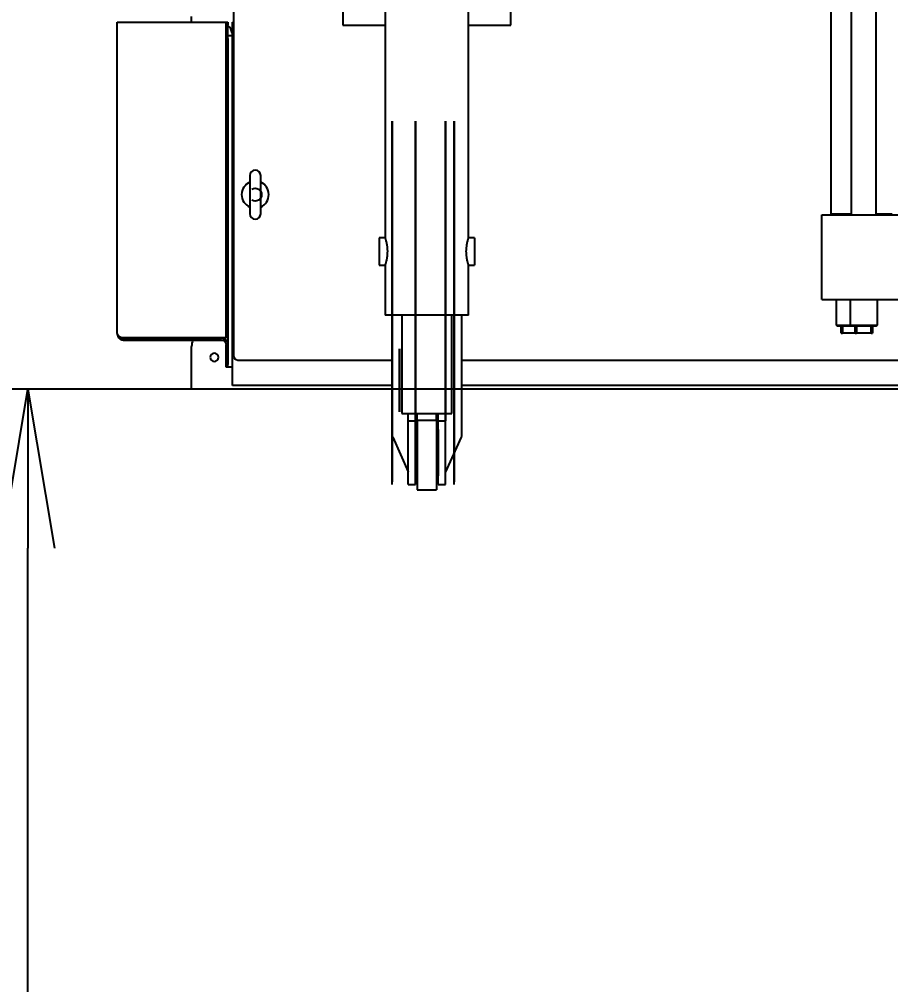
# Model space of a CAD drawing. Header units: millimetres. Extents: x 10462777 to 22643323, y 453826 to 1389191.
# Drawn here: x 11281124 to 11282084, y 578704 to 579766 of the extents above; entities that cross this region are included whole.
import ezdxf

# ---------------------------------------------------------------- set-up
doc = ezdxf.new("R2010")
doc.units = ezdxf.units.MM
doc.header["$LTSCALE"] = 200
doc.header["$MEASUREMENT"] = 0
doc.header["$PDMODE"] = 35
doc.header["$PDSIZE"] = -5
doc.linetypes.add('CENTER', pattern=[2, 1.25, -0.25, 0.25, -0.25])
doc.layers.get('0').update_dxf_attribs({"linetype": 'CONTINUOUS'})
doc.layers.get('DEFPOINTS').update_dxf_attribs({"linetype": 'CONTINUOUS'})
doc.layers.add('2', color=2, linetype='CONTINUOUS')
doc.layers.add('5', color=4, linetype='CONTINUOUS')
doc.styles.get("Standard").update_dxf_attribs({"font": 'SYMBOL'})
doc.dimstyles.new('DS ROBOTEC', dxfattribs={"dimscale": 0, "dimtxt": 2.5, "dimasz": 2.5, "dimexe": 0.3, "dimexo": 0.3, "dimgap": 0.5, "dimtad": 1, "dimzin": 9, "dimdsep": 46, "dimtxsty": 'Standard', "dimblk": 'OPEN', "dimcen": 0, "dimclrd": 4, "dimclre": 4, "dimclrt": 110, "dimazin": 2, "dimtm": 1.5, "dimtfac": 1, "dimtmove": 0, "dimatfit": 3, "dimldrblk": 'OPEN', "dimfxl": 1, "dimtfill": 1, "dimtolj": 1, "dimlwd": -1, "dimlwe": -1, "dimarcsym": 0})

# ---------------------------------------------------------------- blocks, each defined once
blk = doc.blocks.new('_OPEN')
at = {"color": 0, "linetype": 'ByBlock'}
for p, q in [((-1, 0.1667), (0, 0)), ((0, 0), (-1, -0.1667)), ((0, 0), (-1, 0))]:
    blk.add_line(p, q, dxfattribs=at)
blk = doc.blocks.new('*D247')
at = {"color": 4, "ltscale": 10, "transparency": 16777216}
for p, q in [((11282015.7, 579359.3), (11281112.6, 579359.3)), ((11281133.6, 578534.3), (11281133.6, 579184.3)), ((11282015.7, 578359.3), (11281112.6, 578359.3))]:
    blk.add_line(p, q, dxfattribs=at)
at = {"layer": 'DEFPOINTS', "color": 0, "ltscale": 10, "transparency": 16777216}
for p in [(11281133.6, 579359.3), (11282036.7, 579359.3), (11282036.7, 578359.3)]:
    blk.add_point(p, dxfattribs=at)
at = {"color": 4, "ltscale": 10, "transparency": 16777216, "xscale": 175, "yscale": 175, "zscale": 175}
for p, rotation in [((11281133.6, 579359.3), 90), ((11281133.6, 578359.3), 270)]:
    blk.add_blockref('_OPEN', p, dxfattribs=dict(at, rotation=rotation))
at = {"color": 110, "ltscale": 10, "transparency": 16777216, "insert": (11280974.4, 578859.3), "char_height": 175, "attachment_point": 5, "rotation": 90, "bg_fill": 3, "box_fill_scale": 1.25, "bg_fill_color": 256, "bg_fill_true_color": 13158600, "bg_fill_transparency": 0}
blk.add_mtext('\\A1;1000', dxfattribs=at)

msp = doc.modelspace()

# ---------------------------------------------------------------- linework, layer by layer
at = {"layer": '2', "color": 252, "linetype": 'Continuous'}
for p, q in [((11282017.87101, 580469.89861, 0), (11282017.87101, 579552.13557, 0)), ((11281480.36337, 580449.74051, 0), (11281480.36337, 579759.73852, 0)), ((11281665.366, 579759.73852, 0), (11281665.366, 580449.74051, 0)), ((11281359.86716, 579801.37238, 0), (11281359.86716, 579396.36663, 0)), ((11281313.8665, 579763.37184, 0), (11281313.8665, 579769.37193, 0)), ((11281231.86534, 579420.36697, 0), (11281231.86534, 579763.37184, 0)), ((11281231.86534, 579763.37184, 0), (11281238.86544, 579763.37184, 0)), ((11281238.86544, 579763.37184, 0), (11281346.86697, 579763.37184, 0)), ((11281346.86697, 579763.37184, 0), (11281351.86704, 579763.37184, 0)), ((11281351.86704, 579763.37184, 0), (11281353.86707, 579763.37184, 0)), ((11281351.86704, 579760.3718, 0), (11281351.86704, 579763.37184, 0)), ((11281351.86704, 579419.07406, 0), (11281351.86704, 579760.3718, 0)), ((11281353.86707, 579763.37184, 0), (11281353.86707, 579760.3718, 0)), ((11281353.86707, 579419.07406, 0), (11281353.86707, 579760.3718, 0)), ((11281480.36337, 579759.73852, 0), (11281526.86604, 579759.73852, 0)), ((11281618.87407, 579759.73852, 0), (11281665.366, 579759.73852, 0)), ((11281353.86707, 579748.37163, 0), (11281358.86714, 579748.37163, 0)), ((11281353.86707, 579745.37158, 0), (11281353.86707, 579386.36649, 0)), ((11282007.87086, 579458.13423, 0), (11282007.87086, 579551.13556, 0)), ((11282007.87086, 579551.13556, 0), (11282207.8737, 579551.13556, 0)), ((11282017.87101, 579552.13557, 0), (11282018.87102, 579551.13556, 0)), ((11282017.87101, 579552.13557, 0), (11282040.35094, 579552.13557, 0)), ((11282067.89061, 579552.13557, 0), (11282085.38909, 579552.13557, 0)), ((11282007.87086, 579458.13423, 0), (11282207.8737, 579458.13423, 0)), ((11281534.86414, 579440.8837, 0), (11281534.86414, 579307.28433, 0)), ((11281610.86522, 579440.8837, 0), (11281610.86522, 579307.28433, 0)), ((11281238.86544, 579416.07401, 0), (11281346.86697, 579416.07401, 0)), ((11281238.86544, 579415.3669, 0), (11281346.86697, 579415.3669, 0)), ((11281313.8665, 579416.07529, 0), (11281313.8665, 579415.37225, 0)), ((11281346.86697, 579416.07401, 0), (11281351.86704, 579416.07401, 0)), ((11281351.86704, 579416.07401, 0), (11281351.86704, 579419.07406, 0)), ((11281353.86707, 579416.07401, 0), (11281351.86704, 579416.07401, 0)), ((11281238.86544, 579413.36687, 0), (11281346.86697, 579413.36687, 0)), ((11281313.8665, 579365.36619, 0), (11281313.8665, 579406.08249, 0)), ((11281351.86704, 579386.36649, 0), (11281351.86704, 579408.3668, 0)), ((11281351.86704, 579383.36644, 0), (11281351.86704, 579386.36649, 0)), ((11281353.86707, 579383.36644, 0), (11281351.86704, 579383.36644, 0)), ((11281353.86707, 579383.36644, 0), (11281353.86707, 579386.36649, 0)), ((11281358.86714, 579383.36644, 0), (11281353.86707, 579383.36644, 0)), ((11281364.86723, 579391.36656, 0), (11281534.87364, 579391.36656, 0)), ((11281610.87897, 579391.36656, 0), (11282604.87709, 579391.36656, 0)), ((11281313.8665, 579359.3661, 0), (11281313.8665, 579365.36619, 0)), ((11281534.87964, 579359.3661, 0), (11281313.8665, 579359.3661, 0)), ((11282604.86547, 579359.3661, 0), (11281610.87775, 579359.3661, 0)), ((11281552.32603, 579324.43234, 0), (11281552.32603, 579332.43221, 0)), ((11281560.32614, 579324.43234, 0), (11281560.32614, 579332.43221, 0)), ((11281585.40323, 579324.43234, 0), (11281585.40323, 579332.43221, 0)), ((11281593.40334, 579324.43234, 0), (11281593.40334, 579332.43221, 0)), ((11281552.32603, 579324.43234, 0), (11281560.32614, 579324.43234, 0)), ((11281552.32603, 579254.43134, 0), (11281552.32603, 579324.43234, 0)), ((11281560.32614, 579254.43134, 0), (11281560.32614, 579324.43234, 0)), ((11281585.40323, 579324.43234, 0), (11281593.40334, 579324.43234, 0)), ((11281585.40323, 579254.43134, 0), (11281585.40323, 579324.43234, 0)), ((11281593.40334, 579254.43134, 0), (11281593.40334, 579324.43234, 0)), ((11281535.23897, 579306.42992, 0), (11281552.22381, 579268.45684, 0)), ((11281610.4904, 579306.42992, 0), (11281593.50556, 579268.45684, 0)), ((11281552.32603, 579254.43134, 0), (11281560.32614, 579254.43134, 0)), ((11281585.40323, 579254.43134, 0), (11281593.40334, 579254.43134, 0))]:
    msp.add_line(p, q, dxfattribs=at)
at = {"layer": '2', "color": 7, "linetype": 'Continuous'}
for p, q in [((11282040.35133, 580461.89849, 0), (11282040.35133, 579551.14235, 0)), ((11282067.89172, 579551.14235, 0), (11282067.89172, 580461.89849, 0)), ((11282023.77142, 579458.13477, 0), (11282023.77142, 579429.88383, 0)), ((11282039.12131, 579458.13477, 0), (11282039.12131, 579429.88383, 0)), ((11282069.12173, 579429.88383, 0), (11282069.12173, 579458.13477, 0)), ((11282023.77142, 579429.88383, 0), (11282024.77144, 579428.88382, 0)), ((11282023.77142, 579429.88383, 0), (11282039.12062, 579429.88383, 0)), ((11282024.77144, 579428.88382, 0), (11282040.12201, 579428.88382, 0)), ((11282029.2715, 579420.88371, 0), (11282029.2715, 579428.88382, 0)), ((11282030.64748, 579428.88382, 0), (11282030.64748, 579420.88371, 0)), ((11282039.12131, 579429.88383, 0), (11282040.12132, 579428.88382, 0)), ((11282039.12131, 579429.88383, 0), (11282069.12173, 579429.88383, 0)), ((11282040.12132, 579428.88382, 0), (11282068.12172, 579428.88382, 0)), ((11282044.62139, 579420.88371, 0), (11282044.62139, 579428.88382, 0)), ((11282045.99737, 579428.88382, 0), (11282045.99737, 579420.88371, 0)), ((11282062.24567, 579420.88371, 0), (11282062.24567, 579428.88382, 0)), ((11282063.62166, 579428.88382, 0), (11282063.62166, 579420.88371, 0)), ((11282068.12172, 579428.88382, 0), (11282069.12173, 579429.88383, 0)), ((11282029.2715, 579420.88371, 0), (11282030.64748, 579420.88371, 0)), ((11282044.62128, 579420.88371, 0), (11282030.64748, 579420.88371, 0)), ((11282044.62139, 579420.88371, 0), (11282045.99737, 579420.88371, 0)), ((11282062.24567, 579420.88371, 0), (11282045.99737, 579420.88371, 0)), ((11282062.24567, 579420.88371, 0), (11282063.62166, 579420.88371, 0))]:
    msp.add_line(p, q, dxfattribs=at)
at = {"layer": '2', "color": 11, "linetype": 'Continuous'}
for p, q in [((11281358.86714, 579363.36616, 0), (11281358.86714, 579763.37184, 0)), ((11281358.86714, 579763.37184, 0), (11281359.87497, 579763.37184, 0)), ((11281534.88527, 579363.36616, 0), (11281358.86714, 579363.36616, 0)), ((11282604.86922, 579363.36616, 0), (11281610.87072, 579363.36616, 0))]:
    msp.add_line(p, q, dxfattribs=at)
at = {"layer": '2', "color": 95, "linetype": 'Continuous'}
for p, q in [((11281534.86414, 579534.88122, 0), (11281534.86414, 579654.43702, 0)), ((11281534.86414, 579654.43702, 0), (11281534.86414, 579364.4329, 0)), ((11281602.86511, 579534.88122, 0), (11281602.86511, 579654.43702, 0)), ((11281602.86511, 579654.43702, 0), (11281602.86511, 579364.4329, 0)), ((11281534.86414, 579532.31395, 0), (11281534.86414, 579534.88122, 0)), ((11281534.86414, 579418.21465, 0), (11281534.86414, 579532.31395, 0)), ((11281602.86511, 579532.31395, 0), (11281602.86511, 579534.88122, 0)), ((11281602.86511, 579418.21465, 0), (11281602.86511, 579532.31395, 0)), ((11281534.86414, 579415.64738, 0), (11281534.86414, 579418.21465, 0)), ((11281534.86414, 579334.46108, 0), (11281534.86414, 579415.64738, 0)), ((11281602.86511, 579415.64738, 0), (11281602.86511, 579418.21465, 0)), ((11281602.86511, 579334.46108, 0), (11281602.86511, 579415.64738, 0)), ((11281534.86414, 579364.4329, 0), (11281534.86414, 579307.28433, 0)), ((11281602.86511, 579364.4329, 0), (11281602.86511, 579307.28433, 0)), ((11281534.86414, 579324.43234, 0), (11281534.86414, 579334.46108, 0)), ((11281602.86511, 579324.43234, 0), (11281602.86511, 579334.46108, 0)), ((11281534.86414, 579254.43134, 0), (11281534.86414, 579324.43234, 0)), ((11281602.86511, 579254.43134, 0), (11281602.86511, 579324.43234, 0)), ((11281534.86414, 579307.28433, 0), (11281534.86414, 579306.42992, 0)), ((11281534.86414, 579271.83159, 0), (11281534.86414, 579307.03209, 0)), ((11281534.86414, 579306.42992, 0), (11281534.86414, 579268.45684, 0)), ((11281602.86511, 579307.28433, 0), (11281602.86511, 579306.42992, 0)), ((11281602.86511, 579271.83159, 0), (11281602.86511, 579307.03209, 0)), ((11281602.86511, 579306.42992, 0), (11281602.86511, 579268.45684, 0)), ((11281534.86414, 579268.45684, 0), (11281534.86414, 579267.60244, 0)), ((11281534.86414, 579267.60244, 0), (11281534.86414, 579257.12057, 0)), ((11281602.86511, 579268.45684, 0), (11281602.86511, 579267.60244, 0)), ((11281602.86511, 579267.60244, 0), (11281602.86511, 579257.12057, 0)), ((11281534.86414, 579254.43134, 0), (11281534.86414, 579257.12057, 0)), ((11281602.86511, 579254.43134, 0), (11281602.86511, 579257.12057, 0))]:
    msp.add_line(p, q, dxfattribs=at)
at = {"layer": '2', "color": 172, "linetype": 'Continuous'}
for p, q in [((11281560.32614, 579364.4329, 0), (11281560.32614, 579654.43702, 0)), ((11281560.32614, 579654.43702, 0), (11281560.32614, 579324.43234, 0)), ((11281593.40334, 579364.4329, 0), (11281593.40334, 579654.43702, 0)), ((11281593.40334, 579654.43702, 0), (11281593.40334, 579324.43234, 0)), ((11281542.86426, 579334.43248, 0), (11281542.86426, 579403.71549, 0)), ((11281542.86426, 579403.71549, 0), (11281542.86426, 579334.43248, 0)), ((11281560.32614, 579254.43134, 0), (11281560.32614, 579364.4329, 0)), ((11281593.40334, 579254.43134, 0), (11281593.40334, 579364.4329, 0)), ((11281560.32614, 579254.43134, 0), (11281560.32614, 579324.43234, 0)), ((11281593.40334, 579254.43134, 0), (11281593.40334, 579324.43234, 0))]:
    msp.add_line(p, q, dxfattribs=at)
at = {"layer": '2', "color": 60, "linetype": 'Continuous'}
for p, q in [((11281377.86741, 579594.36944, 0), (11281377.86741, 579552.36884, 0)), ((11281389.86758, 579552.36884, 0), (11281389.86758, 579594.36944, 0)), ((11281545.36429, 579440.88597, 0), (11281545.36429, 579332.43245, 0)), ((11281600.36508, 579332.43245, 0), (11281600.36508, 579440.88597, 0)), ((11281545.36429, 579332.43245, 0), (11281600.36508, 579332.43245, 0)), ((11281562.36454, 579325.22341, 0), (11281562.36454, 579332.43245, 0)), ((11281583.36483, 579325.22341, 0), (11281583.36483, 579332.43245, 0)), ((11281562.36454, 579325.22341, 0), (11281583.36483, 579325.22341, 0)), ((11281562.36454, 579325.22341, 0), (11281562.36454, 579248.43126, 0)), ((11281583.36483, 579325.22341, 0), (11281583.36483, 579248.43126, 0)), ((11281562.36454, 579314.9322, 0), (11281560.36451, 579314.9322, 0)), ((11281560.36451, 579314.9322, 0), (11281560.36451, 579263.93148, 0)), ((11281585.36486, 579314.9322, 0), (11281583.36483, 579314.9322, 0)), ((11281585.36486, 579314.9322, 0), (11281585.36486, 579263.93148, 0)), ((11281560.36451, 579263.93148, 0), (11281562.36454, 579263.93148, 0)), ((11281583.36483, 579263.93148, 0), (11281585.36486, 579263.93148, 0)), ((11281562.36454, 579248.43126, 0), (11281583.36483, 579248.43126, 0))]:
    msp.add_line(p, q, dxfattribs=at)
at = {"layer": '2', "color": 95, "linetype": 'CENTER'}
for p, q in [((11281534.86414, 579533.59758, 0), (11281534.86414, 579306.85713, 0)), ((11281602.86511, 579306.85713, 0), (11281602.86511, 579533.59758, 0)), ((11281534.86414, 579268.02964, 0), (11281534.86414, 579416.93101, 0)), ((11281602.86511, 579416.93101, 0), (11281602.86511, 579268.02964, 0))]:
    msp.add_line(p, q, dxfattribs=at)
at = {"layer": '2', "color": 252, "linetype": 'Continuous', "extrusion": (0, 0, -1)}
msp.add_circle((-11281338.86686, 579394.3666, 0), 4.50006, dxfattribs=at)
at = {"layer": '2', "color": 252, "linetype": 'Continuous'}
for centre, radius, start, end in [((11281343.86693, 579748.37163, 0), 15.00021, 11.53695899, 48.19021507), ((11281333.86679, 579406.08249, 0), 20.00028, 150.02860645, 152.34117861), ((11281333.86679, 579406.08249, 0), 20.00028, 158.64046286, 180), ((11281364.86723, 579396.36663, 0), 5.00007, 180, 270)]:
    msp.add_arc(centre, radius, start, end, dxfattribs=at)
at = {"layer": '2', "color": 60, "linetype": 'Continuous'}
for centre, radius, start, end in [((11281383.8675, 579594.36944, 0), 6.00009, 0, 180), ((11281383.8675, 579573.36914, 0), 14.94827, 113.66998583, 246.33559313), ((11281383.8675, 579573.36914, 0), 14.94827, 293.66438893, 66.32999634), ((11281383.8675, 579552.36884, 0), 6.00009, 180, 0)]:
    msp.add_arc(centre, radius, start, end, dxfattribs=at)
at = {"layer": '2', "color": 252, "linetype": 'Continuous', "extrusion": (0, 0, -1)}
for centre, radius, start, end in [((-11281383.8675, 579573.36914, 0), 7.0001, 59.00064468, 180), ((-11281383.8675, 579573.36914, 0), 7.0001, 180, 300.99935532), ((-11281346.86697, 579408.3668, 0), 7.0001, 90, 180), ((-11281346.86697, 579408.3668, 0), 5.00007, 90, 180)]:
    msp.add_arc(centre, radius, start, end, dxfattribs=at)
at = {"layer": '2', "color": 252, "linetype": 'Continuous'}
msp.add_open_spline([(11281358.56408, 579751.37167, 0), (11281358.60385, 579751.17683, 0), (11281358.6391, 579750.98438, 0), (11281358.70131, 579750.60426, 0), (11281358.7285, 579750.41455, 0), (11281358.77385, 579750.05194, 0), (11281358.79207, 579749.87942, 0), (11281358.82152, 579749.55219, 0), (11281358.83271, 579749.39698, 0), (11281358.84918, 579749.11853, 0), (11281358.85466, 579748.99338, 0), (11281358.8622, 579748.77212, 0), (11281358.8642, 579748.67838, 0), (11281358.86652, 579748.52738, 0), (11281358.86688, 579748.46913, 0), (11281358.86718, 579748.39121, 0), (11281358.86714, 579748.37146, 0), (11281358.86714, 579748.3717, 0)], degree=3, knots=[0, 0, 0, 0, 0.125, 0.125, 0.25, 0.25, 0.375, 0.375, 0.5, 0.5, 0.625, 0.625, 0.75, 0.75, 0.875, 0.875, 1, 1, 1, 1], dxfattribs=at)
for points in [[(11281231.86534, 579420.36697, 0), (11281231.86534, 579420.63095, 0), (11281231.88669, 579420.62328, 0), (11281231.9293, 579420.39968, 0), (11281232.42478, 579417.79974, 0), (11281235.19196, 579416.07401, 0), (11281238.86544, 579416.07401, 0)], [(11281231.86534, 579420.36697, 0), (11281231.86534, 579420.05104, 0), (11281231.88669, 579419.73584, 0), (11281231.9293, 579419.4228, 0), (11281232.42478, 579415.78289, 0), (11281235.19196, 579413.36687, 0), (11281238.86544, 579413.36687, 0)]]:
    msp.add_rational_spline(points, [1, 0.998475260989, 0.998475260989, 1, 0.835523948187, 0.835523948187, 1], degree=3, knots=[0, 0, 0, 0, 0.5, 0.5, 0.5, 1, 1, 1, 1], dxfattribs=at)
msp.add_rational_spline([(11281235.21484, 579416.95026, 0), (11281236.19564, 579415.90232, 0), (11281237.49403, 579415.3669, 0), (11281238.86544, 579415.3669, 0)], [0.878870390768, 0.866334663488, 0.906711199899, 1], degree=3, dxfattribs=at)
for points in [[(11281534.86414, 579307.28433, 0), (11281534.86414, 579306.99953, 0), (11281534.99051, 579306.71472, 0), (11281535.23897, 579306.42992, 0)], [(11281610.86522, 579307.28433, 0), (11281610.86522, 579306.99949, 0), (11281610.73888, 579306.71476, 0), (11281610.4904, 579306.42992, 0)]]:
    msp.add_open_spline(points, degree=3, dxfattribs=at)
at = {"layer": '5', "color": 60, "linetype": 'Continuous'}
for p, q in [((11281526.86403, 580650.90118, 0), (11281526.86403, 579525.6816, 0)), ((11281618.86534, 579525.6816, 0), (11281618.86534, 580650.90118, 0)), ((11281526.93001, 579525.8852, 0), (11281520.36394, 579525.8852, 0)), ((11281520.36394, 579525.8852, 0), (11281520.36394, 579495.88477, 0)), ((11281625.36543, 579525.8852, 0), (11281618.79936, 579525.8852, 0)), ((11281625.36543, 579525.8852, 0), (11281625.36543, 579495.88477, 0)), ((11281520.36394, 579495.88477, 0), (11281526.86403, 579495.88477, 0)), ((11281526.86403, 579495.88477, 0), (11281526.86403, 579440.88399, 0)), ((11281618.86534, 579440.88399, 0), (11281618.86534, 579495.88477, 0)), ((11281618.86534, 579495.88477, 0), (11281625.36543, 579495.88477, 0)), ((11281572.86468, 579440.88399, 0), (11281526.86403, 579440.88399, 0)), ((11281618.86534, 579440.88399, 0), (11281572.86468, 579440.88399, 0))]:
    msp.add_line(p, q, dxfattribs=at)
for points, knots in [([(11281526.86403, 579525.88519, 0), (11281526.86403, 579525.8852, 0), (11281526.86396, 579525.88542, 0), (11281526.87178, 579525.86147, 0), (11281526.89532, 579525.78898, 0), (11281526.90514, 579525.7587, 0), (11281526.92871, 579525.68571, 0), (11281526.94251, 579525.64285, 0), (11281527.02044, 579525.39965, 0), (11281527.11153, 579525.11263, 0), (11281527.28278, 579524.5484, 0), (11281527.34564, 579524.33787, 0), (11281527.48152, 579523.87065, 0), (11281527.55347, 579523.61765, 0), (11281527.77786, 579522.80306, 0), (11281527.93898, 579522.18621, 0), (11281528.14411, 579521.32073, 0), (11281528.18542, 579521.14237, 0), (11281528.2675, 579520.77876, 0), (11281528.30824, 579520.59358, 0), (11281528.42919, 579520.028, 0), (11281528.50812, 579519.63761, 0), (11281528.66035, 579518.83022, 0), (11281528.73366, 579518.41322, 0), (11281528.83773, 579517.76717, 0), (11281528.87143, 579517.54839, 0), (11281528.93657, 579517.1038, 0), (11281528.9681, 579516.8773, 0), (11281529.1179, 579515.73731, 0), (11281529.2131, 579514.80015, 0), (11281529.31089, 579513.35671, 0), (11281529.33599, 579512.86924, 0), (11281529.36137, 579512.12817, 0), (11281529.36779, 579511.87876, 0), (11281529.37631, 579511.3819, 0), (11281529.37843, 579511.13411, 0), (11281529.37848, 579509.89834, 0), (11281529.34478, 579508.91976, 0), (11281529.26328, 579507.70894, 0), (11281529.24501, 579507.4674, 0), (11281529.20462, 579506.9856, 0), (11281529.18255, 579506.74614, 0), (11281529.11161, 579506.03741, 0), (11281529.0578, 579505.57557, 0), (11281528.93918, 579504.67235, 0), (11281528.87436, 579504.23098, 0), (11281528.77034, 579503.58412, 0), (11281528.73454, 579503.37105, 0), (11281528.6609, 579502.94999, 0), (11281528.62296, 579502.74148, 0), (11281528.43043, 579501.72021, 0), (11281528.26733, 579500.96952, 0), (11281528.02296, 579499.93792, 0), (11281527.94153, 579499.60992, 0), (11281527.82112, 579499.14225, 0), (11281527.78124, 579498.9903, 0), (11281527.70318, 579498.69778, 0), (11281527.6649, 579498.5568, 0), (11281527.47783, 579497.87784, 0), (11281527.34202, 579497.41691, 0), (11281527.19877, 579496.94476, 0), (11281527.17145, 579496.85558, 0), (11281527.11971, 579496.68796, 0), (11281527.09527, 579496.60947, 0), (11281527.02742, 579496.39294, 0), (11281526.98918, 579496.27279, 0), (11281526.89649, 579495.9835, 0), (11281526.86399, 579495.88466, 0), (11281526.86402, 579495.88475, 0)], [0, 0, 0, 0, 0.0000316635, 0.031280674, 0.031280674, 0.0469051793, 0.0469051793, 0.0625296845, 0.0625296845, 0.1250277056, 0.1250277056, 0.1562767161, 0.1562767161, 0.1875257266, 0.1875257266, 0.2500237476, 0.2500237476, 0.2656482529, 0.2656482529, 0.2812727581, 0.2812727581, 0.3125217687, 0.3125217687, 0.3437707792, 0.3437707792, 0.3593952844, 0.3593952844, 0.3750197897, 0.3750197897, 0.4375178107, 0.4375178107, 0.4687668212, 0.4687668212, 0.4843913265, 0.4843913265, 0.5000158317, 0.5000158317, 0.5625138528, 0.5625138528, 0.578138358, 0.578138358, 0.5937628633, 0.5937628633, 0.6250118738, 0.6250118738, 0.6562608843, 0.6562608843, 0.6718853896, 0.6718853896, 0.6875098948, 0.6875098948, 0.7500079159, 0.7500079159, 0.7812569264, 0.7812569264, 0.7968814316, 0.7968814316, 0.8125059369, 0.8125059369, 0.8750039579, 0.8750039579, 0.8906284632, 0.8906284632, 0.9062529685, 0.9062529685, 0.937501979, 0.937501979, 1, 1, 1, 1]), ([(11281618.86535, 579495.88475, 0), (11281618.86532, 579495.88484, 0), (11281618.8329, 579495.98343, 0), (11281618.7403, 579496.27243, 0), (11281618.7021, 579496.39245, 0), (11281618.63433, 579496.60873, 0), (11281618.60992, 579496.68712, 0), (11281618.55819, 579496.8547, 0), (11281618.53087, 579496.94387, 0), (11281618.38759, 579497.41611, 0), (11281618.25163, 579497.87749, 0), (11281618.06417, 579498.5579, 0), (11281618.0258, 579498.69921, 0), (11281617.94755, 579498.99251, 0), (11281617.90772, 579499.14429, 0), (11281617.78761, 579499.61085, 0), (11281617.70633, 579499.93825, 0), (11281617.46223, 579500.96868, 0), (11281617.29908, 579501.71941, 0), (11281617.06764, 579502.94713, 0), (11281616.99386, 579503.36764, 0), (11281616.85548, 579504.22789, 0), (11281616.7908, 579504.66811, 0), (11281616.67239, 579505.56893, 0), (11281616.61865, 579506.02954, 0), (11281616.54775, 579506.73634, 0), (11281616.52573, 579506.9746, 0), (11281616.48521, 579507.45658, 0), (11281616.46683, 579507.69882, 0), (11281616.38497, 579508.91088, 0), (11281616.35117, 579509.88868, 0), (11281616.35087, 579511.12109, 0), (11281616.35291, 579511.36809, 0), (11281616.36123, 579511.86311, 0), (11281616.36752, 579512.11162, 0), (11281616.39274, 579512.85556, 0), (11281616.41778, 579513.3446, 0), (11281616.51547, 579514.79186, 0), (11281616.6107, 579515.73038, 0), (11281616.76039, 579516.8708, 0), (11281616.79187, 579517.09728, 0), (11281616.85697, 579517.54203, 0), (11281616.89067, 579517.76094, 0), (11281616.99474, 579518.40753, 0), (11281617.06809, 579518.82509, 0), (11281617.22051, 579519.6339, 0), (11281617.29958, 579520.02515, 0), (11281617.42083, 579520.59221, 0), (11281617.46172, 579520.7781, 0), (11281617.54395, 579521.1424, 0), (11281617.58504, 579521.31975, 0), (11281617.78962, 579522.18307, 0), (11281617.95055, 579522.79946, 0), (11281618.13759, 579523.47859, 0), (11281618.17429, 579523.60981, 0), (11281618.24601, 579523.86286, 0), (11281618.28109, 579523.98494, 0), (11281618.38293, 579524.33514, 0), (11281618.44574, 579524.54553, 0), (11281618.61685, 579525.10945, 0), (11281618.7079, 579525.39639, 0), (11281618.78597, 579525.64007, 0), (11281618.79982, 579525.68309, 0), (11281618.82361, 579525.75679, 0), (11281618.83353, 579525.78737, 0), (11281618.85732, 579525.86067, 0), (11281618.86535, 579525.88524, 0), (11281618.86534, 579525.88521, 0), (11281618.86534, 579525.8852, 0)], [0, 0, 0, 0, 0.0624816181, 0.0624816181, 0.0937224272, 0.0937224272, 0.1093428317, 0.1093428317, 0.1249632363, 0.1249632363, 0.1874448544, 0.1874448544, 0.2030652589, 0.2030652589, 0.2186856635, 0.2186856635, 0.2499264725, 0.2499264725, 0.3124080907, 0.3124080907, 0.3436488997, 0.3436488997, 0.3748897088, 0.3748897088, 0.4061305179, 0.4061305179, 0.4217509224, 0.4217509224, 0.4373713269, 0.4373713269, 0.4998529451, 0.4998529451, 0.5154733496, 0.5154733496, 0.5310937541, 0.5310937541, 0.5623345632, 0.5623345632, 0.6248161813, 0.6248161813, 0.6404365859, 0.6404365859, 0.6560569904, 0.6560569904, 0.6872977995, 0.6872977995, 0.7185386085, 0.7185386085, 0.7341590131, 0.7341590131, 0.7497794176, 0.7497794176, 0.8122610358, 0.8122610358, 0.8278814403, 0.8278814403, 0.8435018448, 0.8435018448, 0.8747426539, 0.8747426539, 0.937224272, 0.937224272, 0.9528446766, 0.9528446766, 0.9684650811, 0.9684650811, 0.9997058902, 1, 1, 1, 1])]:
    msp.add_open_spline(points, degree=3, knots=knots, dxfattribs=at)

# ---------------------------------------------------------------- next in the draw order: dimensions: what is measured, and where the dimension line sits
at = {"ltscale": 10}
dim = msp.add_aligned_dim(p1=(11282036.73856, 578359.26273, 0), p2=(11282036.73856, 579359.28887, 0), distance=903.11533, dimstyle='DS ROBOTEC', override={"dimscale": 70, "dimgap": 1, "dimdec": 0}, dxfattribs=at)
dim.commit()
dim.dimension.update_dxf_attribs({"geometry": '*D247', "text_midpoint": (11280974.35683, 578859.2758, 0)})

doc.saveas('drawing.dxf')
